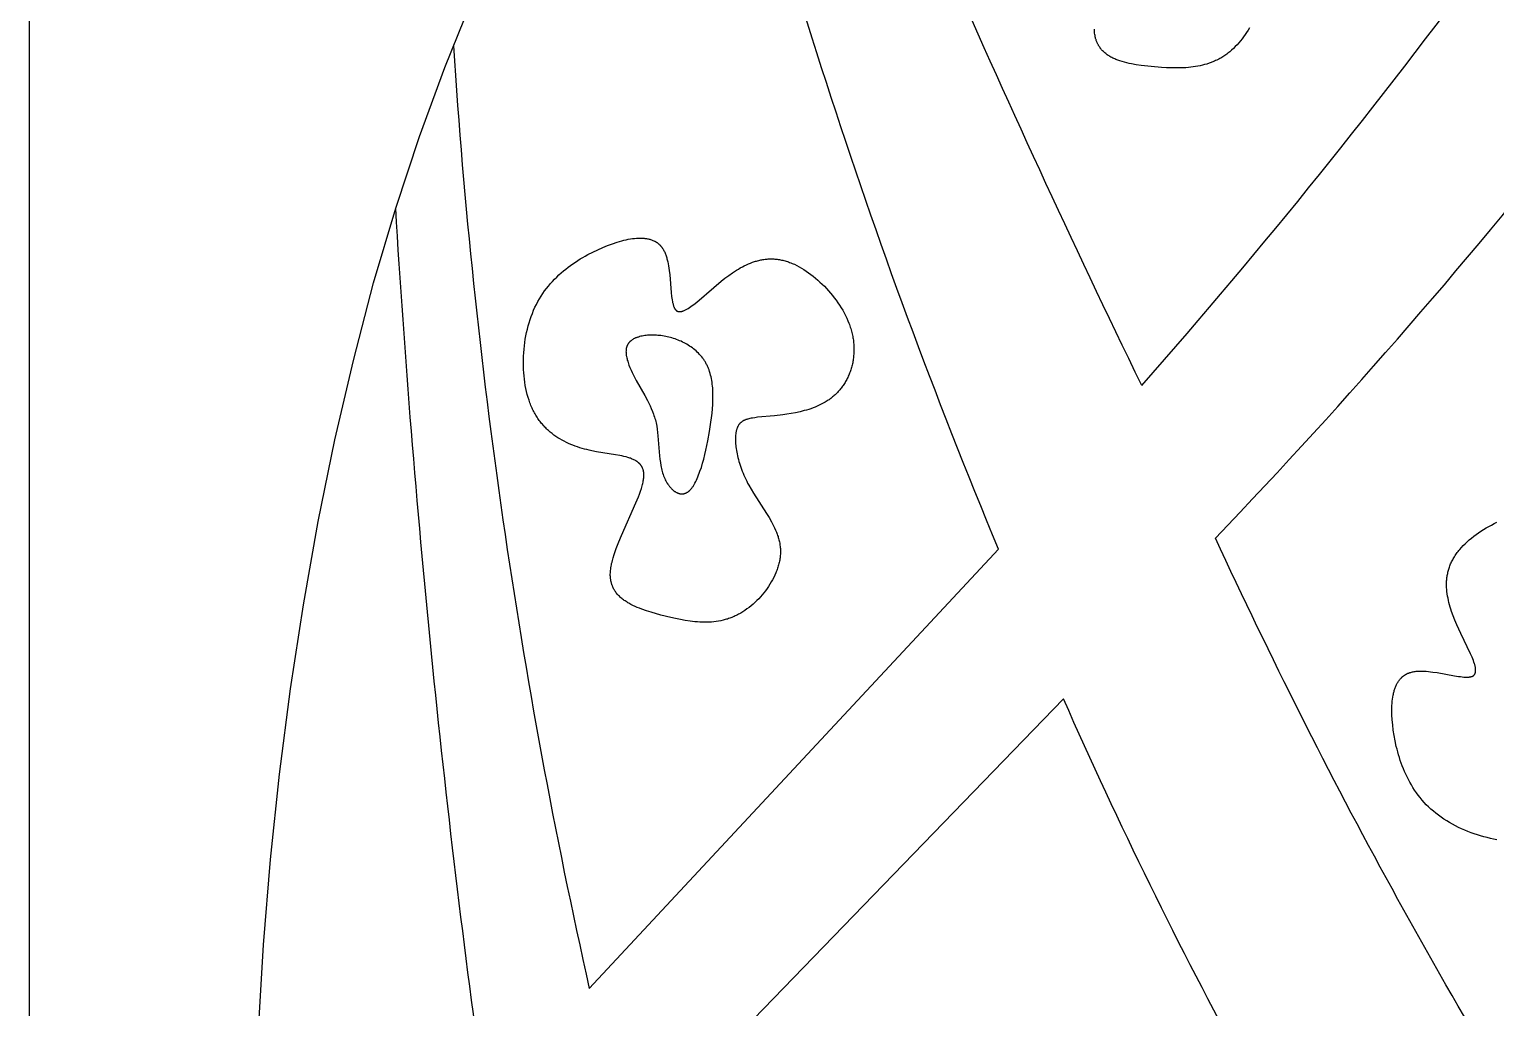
# Model space of a CAD drawing. Extents: x -66 to 16, y -52 to 43.
# Drawn here: x -16 to -0.99, y 17.48 to 27.5 of the extents above; entities that cross this region are included whole.
import ezdxf

# ---------------------------------------------------------------- set-up
doc = ezdxf.new("R2010")
doc.units = 0
doc.layers.add('CURVES', color=7, linetype='CONTINUOUS')
doc.layers.add('DEFAULT', color=7, linetype='CONTINUOUS')

msp = doc.modelspace()

# ---------------------------------------------------------------- linework, layer by layer
at = {"layer": 'CURVES'}
msp.add_lwpolyline([(-16, 0, 0.414214), (-13, -3), (13, -3, 0.414214), (16, 0), (16, 40, 0.414214), (13, 43), (-13, 43, 0.414214), (-16, 40)], format="xyb", close=True, dxfattribs=at)
msp.add_lwpolyline([(-16, 0, 0.414214), (-13, -3), (13, -3, 0.414214), (16, 0), (16, 40, 0.414214), (13, 43), (-13, 43, 0.414214), (-16, 40)], format="xyb", close=True, dxfattribs=at)
msp.add_lwpolyline([(-13.654, 17.255), (-13.603, 18.126), (-13.531, 19), (-13.439, 19.874), (-13.327, 20.745), (-13.195, 21.607), (-13.043, 22.458), (-12.872, 23.294), (-12.683, 24.109), (-12.476, 24.902), (-12.25, 25.667), (-12.007, 26.401), (-11.748, 27.106), (-11.473, 27.783)], dxfattribs=at)
msp.add_lwpolyline([(-13.654, 17.255), (-13.603, 18.126), (-13.531, 19), (-13.439, 19.874), (-13.327, 20.745), (-13.195, 21.607), (-13.043, 22.458), (-12.872, 23.294), (-12.683, 24.109), (-12.476, 24.902), (-12.25, 25.667), (-12.007, 26.401), (-11.748, 27.106), (-11.473, 27.783)], dxfattribs=at)
at = {"layer": 'DEFAULT'}
for p, q in [((-10.268, 17.678), (-6.079, 22.177)), ((-9.813, 16.1), (-5.414, 20.643))]:
    msp.add_line(p, q, dxfattribs=at)
for points in [[(-3.511, 27.512), (-3.525, 27.489), (-3.539, 27.466), (-3.554, 27.444), (-3.57, 27.422), (-3.586, 27.4), (-3.602, 27.379), (-3.619, 27.359), (-3.637, 27.339), (-3.655, 27.321), (-3.674, 27.302), (-3.693, 27.285), (-3.712, 27.268), (-3.722, 27.26), (-3.732, 27.252), (-3.742, 27.245), (-3.752, 27.238), (-3.762, 27.23), (-3.772, 27.224), (-3.783, 27.217), (-3.793, 27.21), (-3.804, 27.204), (-3.814, 27.198), (-3.825, 27.193), (-3.836, 27.187), (-3.846, 27.182), (-3.857, 27.177), (-3.868, 27.172), (-3.879, 27.167), (-3.901, 27.158), (-3.924, 27.15), (-3.946, 27.142), (-3.969, 27.136), (-3.992, 27.13), (-4.016, 27.124), (-4.039, 27.12), (-4.063, 27.116), (-4.087, 27.112), (-4.111, 27.109), (-4.136, 27.107), (-4.16, 27.105), (-4.185, 27.103), (-4.209, 27.102), (-4.259, 27.102), (-4.31, 27.102), (-4.361, 27.105), (-4.412, 27.108), (-4.515, 27.117), (-4.618, 27.128), (-4.669, 27.135), (-4.719, 27.144), (-4.743, 27.149), (-4.767, 27.154), (-4.79, 27.16), (-4.813, 27.167), (-4.836, 27.174), (-4.847, 27.178), (-4.858, 27.182), (-4.869, 27.186), (-4.879, 27.19), (-4.889, 27.194), (-4.9, 27.199), (-4.91, 27.204), (-4.919, 27.209), (-4.929, 27.214), (-4.939, 27.219), (-4.948, 27.225), (-4.957, 27.231), (-4.966, 27.237), (-4.974, 27.243), (-4.982, 27.25), (-4.991, 27.256), (-4.998, 27.263), (-5.006, 27.27), (-5.013, 27.278), (-5.02, 27.285), (-5.024, 27.289), (-5.027, 27.293), (-5.031, 27.297), (-5.034, 27.301), (-5.037, 27.306), (-5.04, 27.31), (-5.043, 27.314), (-5.046, 27.319), (-5.049, 27.323), (-5.052, 27.327), (-5.055, 27.332), (-5.057, 27.337), (-5.06, 27.341), (-5.062, 27.346), (-5.065, 27.351), (-5.067, 27.356), (-5.069, 27.361), (-5.072, 27.366), (-5.074, 27.371), (-5.076, 27.377), (-5.078, 27.382), (-5.08, 27.387), (-5.081, 27.393), (-5.083, 27.398), (-5.085, 27.404), (-5.086, 27.41), (-5.089, 27.421), (-5.091, 27.433), (-5.094, 27.445), (-5.095, 27.458), (-5.097, 27.471), (-5.098, 27.484), (-5.098, 27.498)], [(-0.979, 19.202), (-1.012, 19.208), (-1.044, 19.215), (-1.078, 19.223), (-1.111, 19.231), (-1.144, 19.24), (-1.177, 19.251), (-1.209, 19.262), (-1.242, 19.273), (-1.275, 19.286), (-1.307, 19.299), (-1.339, 19.313), (-1.37, 19.328), (-1.401, 19.343), (-1.432, 19.36), (-1.462, 19.377), (-1.491, 19.394), (-1.52, 19.413), (-1.548, 19.432), (-1.576, 19.452), (-1.602, 19.472), (-1.628, 19.493), (-1.653, 19.515), (-1.677, 19.537), (-1.7, 19.56), (-1.722, 19.584), (-1.743, 19.608), (-1.764, 19.633), (-1.783, 19.658), (-1.802, 19.683), (-1.82, 19.709), (-1.837, 19.736), (-1.853, 19.763), (-1.869, 19.79), (-1.883, 19.817), (-1.897, 19.845), (-1.911, 19.872), (-1.923, 19.901), (-1.935, 19.929), (-1.946, 19.957), (-1.957, 19.986), (-1.967, 20.014), (-1.976, 20.043), (-1.985, 20.071), (-1.993, 20.1), (-2, 20.128), (-2.007, 20.157), (-2.019, 20.213), (-2.029, 20.269), (-2.038, 20.324), (-2.044, 20.377), (-2.049, 20.429), (-2.052, 20.48), (-2.052, 20.504), (-2.053, 20.528), (-2.052, 20.552), (-2.052, 20.575), (-2.05, 20.597), (-2.048, 20.619), (-2.046, 20.641), (-2.043, 20.662), (-2.039, 20.682), (-2.037, 20.692), (-2.035, 20.701), (-2.033, 20.711), (-2.03, 20.72), (-2.028, 20.729), (-2.025, 20.738), (-2.022, 20.747), (-2.019, 20.756), (-2.016, 20.764), (-2.012, 20.773), (-2.009, 20.781), (-2.005, 20.789), (-2.001, 20.796), (-1.997, 20.804), (-1.993, 20.811), (-1.988, 20.818), (-1.984, 20.825), (-1.979, 20.832), (-1.974, 20.838), (-1.969, 20.845), (-1.963, 20.851), (-1.96, 20.854), (-1.958, 20.857), (-1.955, 20.86), (-1.952, 20.862), (-1.949, 20.865), (-1.946, 20.868), (-1.943, 20.871), (-1.94, 20.873), (-1.937, 20.876), (-1.934, 20.878), (-1.93, 20.881), (-1.927, 20.883), (-1.924, 20.885), (-1.92, 20.887), (-1.917, 20.89), (-1.913, 20.892), (-1.91, 20.894), (-1.906, 20.896), (-1.903, 20.898), (-1.899, 20.9), (-1.895, 20.902), (-1.892, 20.903), (-1.888, 20.905), (-1.884, 20.907), (-1.88, 20.908), (-1.876, 20.91), (-1.872, 20.911), (-1.868, 20.913), (-1.859, 20.915), (-1.851, 20.918), (-1.842, 20.92), (-1.833, 20.922), (-1.824, 20.923), (-1.815, 20.924), (-1.805, 20.926), (-1.795, 20.926), (-1.785, 20.927), (-1.775, 20.928), (-1.765, 20.928), (-1.755, 20.928), (-1.744, 20.928), (-1.723, 20.927), (-1.701, 20.926), (-1.679, 20.924), (-1.656, 20.921), (-1.634, 20.918), (-1.588, 20.912), (-1.41, 20.88), (-1.37, 20.873), (-1.351, 20.871), (-1.333, 20.869), (-1.316, 20.867), (-1.307, 20.867), (-1.299, 20.866), (-1.291, 20.866), (-1.284, 20.866), (-1.276, 20.866), (-1.269, 20.867), (-1.263, 20.867), (-1.259, 20.868), (-1.256, 20.868), (-1.253, 20.868), (-1.25, 20.869), (-1.247, 20.87), (-1.244, 20.87), (-1.241, 20.871), (-1.238, 20.872), (-1.236, 20.873), (-1.233, 20.873), (-1.231, 20.874), (-1.23, 20.875), (-1.228, 20.875), (-1.227, 20.876), (-1.226, 20.876), (-1.225, 20.877), (-1.224, 20.878), (-1.223, 20.878), (-1.222, 20.879), (-1.221, 20.879), (-1.22, 20.88), (-1.219, 20.881), (-1.218, 20.881), (-1.217, 20.882), (-1.216, 20.883), (-1.215, 20.884), (-1.214, 20.884), (-1.213, 20.885), (-1.212, 20.886), (-1.212, 20.887), (-1.211, 20.888), (-1.21, 20.888), (-1.209, 20.889), (-1.209, 20.89), (-1.208, 20.891), (-1.207, 20.892), (-1.207, 20.893), (-1.206, 20.894), (-1.205, 20.895), (-1.205, 20.896), (-1.204, 20.897), (-1.204, 20.898), (-1.203, 20.899), (-1.202, 20.9), (-1.202, 20.901), (-1.201, 20.902), (-1.201, 20.903), (-1.201, 20.904), (-1.2, 20.905), (-1.2, 20.906), (-1.199, 20.907), (-1.199, 20.908), (-1.199, 20.909), (-1.198, 20.911), (-1.198, 20.912), (-1.197, 20.914), (-1.197, 20.917), (-1.196, 20.919), (-1.196, 20.922), (-1.196, 20.924), (-1.195, 20.927), (-1.195, 20.93), (-1.195, 20.933), (-1.195, 20.935), (-1.195, 20.938), (-1.195, 20.941), (-1.195, 20.944), (-1.196, 20.947), (-1.196, 20.95), (-1.196, 20.954), (-1.197, 20.96), (-1.198, 20.967), (-1.2, 20.974), (-1.201, 20.981), (-1.203, 20.988), (-1.205, 20.995), (-1.207, 21.003), (-1.212, 21.019), (-1.218, 21.035), (-1.225, 21.052), (-1.232, 21.07), (-1.248, 21.106), (-1.347, 21.314), (-1.388, 21.403), (-1.407, 21.448), (-1.425, 21.493), (-1.441, 21.538), (-1.449, 21.561), (-1.456, 21.584), (-1.462, 21.606), (-1.468, 21.629), (-1.473, 21.651), (-1.478, 21.673), (-1.482, 21.696), (-1.486, 21.718), (-1.489, 21.741), (-1.491, 21.763), (-1.492, 21.785), (-1.493, 21.796), (-1.493, 21.807), (-1.493, 21.818), (-1.493, 21.829), (-1.492, 21.841), (-1.492, 21.852), (-1.491, 21.863), (-1.49, 21.874), (-1.489, 21.885), (-1.487, 21.896), (-1.486, 21.906), (-1.484, 21.917), (-1.481, 21.928), (-1.479, 21.939), (-1.476, 21.95), (-1.473, 21.961), (-1.47, 21.972), (-1.467, 21.982), (-1.463, 21.993), (-1.459, 22.004), (-1.455, 22.015), (-1.451, 22.025), (-1.446, 22.036), (-1.441, 22.047), (-1.436, 22.057), (-1.43, 22.068), (-1.424, 22.078), (-1.418, 22.089), (-1.412, 22.099), (-1.405, 22.11), (-1.398, 22.12), (-1.39, 22.131), (-1.383, 22.141), (-1.375, 22.151), (-1.367, 22.162), (-1.358, 22.172), (-1.34, 22.192), (-1.322, 22.212), (-1.302, 22.232), (-1.281, 22.251), (-1.26, 22.271), (-1.237, 22.289), (-1.214, 22.308), (-1.19, 22.326), (-1.166, 22.343), (-1.141, 22.36), (-1.115, 22.377), (-1.088, 22.393), (-1.061, 22.408), (-1.034, 22.423), (-1.006, 22.438), (-0.978, 22.451)]]:
    msp.add_lwpolyline(points, dxfattribs=at)
for points in [[(-10.243, 23.184), (-10.268, 23.189), (-10.292, 23.195), (-10.317, 23.201), (-10.341, 23.208), (-10.365, 23.215), (-10.388, 23.223), (-10.412, 23.231), (-10.435, 23.24), (-10.458, 23.249), (-10.481, 23.259), (-10.503, 23.269), (-10.525, 23.28), (-10.547, 23.292), (-10.568, 23.304), (-10.589, 23.317), (-10.61, 23.33), (-10.63, 23.344), (-10.649, 23.359), (-10.668, 23.375), (-10.678, 23.383), (-10.687, 23.391), (-10.696, 23.399), (-10.705, 23.408), (-10.714, 23.417), (-10.723, 23.426), (-10.731, 23.435), (-10.74, 23.444), (-10.748, 23.454), (-10.756, 23.463), (-10.764, 23.473), (-10.772, 23.483), (-10.78, 23.494), (-10.787, 23.504), (-10.795, 23.515), (-10.802, 23.526), (-10.809, 23.537), (-10.816, 23.548), (-10.823, 23.56), (-10.829, 23.572), (-10.836, 23.584), (-10.842, 23.596), (-10.848, 23.608), (-10.854, 23.621), (-10.86, 23.634), (-10.865, 23.647), (-10.871, 23.66), (-10.876, 23.674), (-10.885, 23.702), (-10.894, 23.73), (-10.903, 23.76), (-10.91, 23.79), (-10.917, 23.821), (-10.923, 23.852), (-10.928, 23.884), (-10.932, 23.916), (-10.936, 23.949), (-10.939, 23.982), (-10.941, 24.016), (-10.942, 24.05), (-10.942, 24.084), (-10.942, 24.118), (-10.941, 24.153), (-10.939, 24.187), (-10.936, 24.222), (-10.932, 24.257), (-10.928, 24.291), (-10.923, 24.325), (-10.917, 24.36), (-10.91, 24.394), (-10.902, 24.428), (-10.893, 24.461), (-10.884, 24.494), (-10.874, 24.527), (-10.863, 24.559), (-10.851, 24.59), (-10.838, 24.621), (-10.824, 24.652), (-10.81, 24.682), (-10.795, 24.711), (-10.778, 24.739), (-10.761, 24.766), (-10.744, 24.793), (-10.725, 24.819), (-10.706, 24.845), (-10.686, 24.87), (-10.666, 24.894), (-10.645, 24.917), (-10.623, 24.94), (-10.601, 24.962), (-10.579, 24.983), (-10.556, 25.004), (-10.532, 25.024), (-10.508, 25.043), (-10.484, 25.062), (-10.46, 25.08), (-10.435, 25.098), (-10.41, 25.115), (-10.385, 25.131), (-10.36, 25.147), (-10.334, 25.163), (-10.309, 25.177), (-10.283, 25.191), (-10.232, 25.218), (-10.181, 25.242), (-10.13, 25.264), (-10.08, 25.284), (-10.031, 25.303), (-9.983, 25.319), (-9.96, 25.326), (-9.936, 25.332), (-9.914, 25.338), (-9.891, 25.343), (-9.869, 25.348), (-9.847, 25.352), (-9.826, 25.355), (-9.805, 25.358), (-9.785, 25.36), (-9.775, 25.36), (-9.765, 25.361), (-9.755, 25.361), (-9.745, 25.361), (-9.736, 25.361), (-9.726, 25.361), (-9.717, 25.36), (-9.708, 25.359), (-9.699, 25.358), (-9.69, 25.357), (-9.681, 25.356), (-9.673, 25.354), (-9.664, 25.353), (-9.656, 25.351), (-9.648, 25.348), (-9.64, 25.346), (-9.632, 25.343), (-9.624, 25.34), (-9.616, 25.337), (-9.609, 25.334), (-9.602, 25.33), (-9.598, 25.328), (-9.594, 25.327), (-9.591, 25.325), (-9.587, 25.322), (-9.584, 25.32), (-9.581, 25.318), (-9.577, 25.316), (-9.574, 25.314), (-9.571, 25.311), (-9.568, 25.309), (-9.564, 25.306), (-9.561, 25.304), (-9.558, 25.301), (-9.555, 25.299), (-9.552, 25.296), (-9.549, 25.293), (-9.546, 25.29), (-9.543, 25.287), (-9.54, 25.284), (-9.538, 25.281), (-9.535, 25.278), (-9.532, 25.275), (-9.53, 25.272), (-9.527, 25.268), (-9.524, 25.265), (-9.522, 25.261), (-9.519, 25.258), (-9.517, 25.254), (-9.512, 25.247), (-9.508, 25.239), (-9.504, 25.231), (-9.499, 25.223), (-9.495, 25.215), (-9.492, 25.206), (-9.488, 25.197), (-9.485, 25.188), (-9.481, 25.179), (-9.478, 25.169), (-9.475, 25.159), (-9.473, 25.149), (-9.47, 25.139), (-9.465, 25.118), (-9.461, 25.097), (-9.457, 25.075), (-9.453, 25.052), (-9.45, 25.03), (-9.445, 24.984), (-9.429, 24.804), (-9.425, 24.764), (-9.422, 24.745), (-9.42, 24.727), (-9.416, 24.709), (-9.415, 24.701), (-9.413, 24.693), (-9.411, 24.686), (-9.409, 24.678), (-9.407, 24.671), (-9.405, 24.665), (-9.403, 24.658), (-9.401, 24.655), (-9.4, 24.652), (-9.399, 24.649), (-9.398, 24.647), (-9.396, 24.644), (-9.395, 24.641), (-9.394, 24.639), (-9.392, 24.636), (-9.391, 24.634), (-9.389, 24.632), (-9.387, 24.63), (-9.387, 24.628), (-9.386, 24.627), (-9.385, 24.627), (-9.384, 24.626), (-9.383, 24.625), (-9.383, 24.624), (-9.382, 24.623), (-9.381, 24.622), (-9.38, 24.621), (-9.379, 24.62), (-9.378, 24.62), (-9.377, 24.619), (-9.376, 24.618), (-9.375, 24.617), (-9.374, 24.617), (-9.373, 24.616), (-9.373, 24.615), (-9.372, 24.615), (-9.371, 24.614), (-9.37, 24.614), (-9.369, 24.613), (-9.368, 24.613), (-9.367, 24.612), (-9.365, 24.612), (-9.364, 24.611), (-9.363, 24.611), (-9.362, 24.611), (-9.361, 24.61), (-9.36, 24.61), (-9.359, 24.61), (-9.358, 24.609), (-9.357, 24.609), (-9.356, 24.609), (-9.355, 24.608), (-9.353, 24.608), (-9.352, 24.608), (-9.351, 24.608), (-9.35, 24.608), (-9.349, 24.608), (-9.348, 24.608), (-9.346, 24.608), (-9.345, 24.608), (-9.344, 24.608), (-9.343, 24.608), (-9.34, 24.608), (-9.338, 24.608), (-9.335, 24.608), (-9.333, 24.608), (-9.33, 24.609), (-9.327, 24.609), (-9.325, 24.61), (-9.322, 24.61), (-9.319, 24.611), (-9.316, 24.612), (-9.314, 24.613), (-9.311, 24.614), (-9.308, 24.615), (-9.305, 24.616), (-9.302, 24.617), (-9.296, 24.62), (-9.29, 24.622), (-9.284, 24.626), (-9.277, 24.629), (-9.271, 24.633), (-9.264, 24.636), (-9.257, 24.641), (-9.243, 24.65), (-9.229, 24.659), (-9.214, 24.67), (-9.199, 24.681), (-9.168, 24.706), (-8.993, 24.856), (-8.918, 24.919), (-8.88, 24.95), (-8.841, 24.979), (-8.801, 25.006), (-8.782, 25.019), (-8.762, 25.032), (-8.742, 25.044), (-8.722, 25.056), (-8.701, 25.067), (-8.681, 25.077), (-8.66, 25.087), (-8.64, 25.096), (-8.619, 25.105), (-8.598, 25.113), (-8.577, 25.12), (-8.566, 25.123), (-8.555, 25.126), (-8.545, 25.129), (-8.534, 25.132), (-8.523, 25.135), (-8.512, 25.137), (-8.502, 25.139), (-8.491, 25.141), (-8.48, 25.143), (-8.469, 25.144), (-8.458, 25.145), (-8.447, 25.146), (-8.436, 25.147), (-8.425, 25.147), (-8.413, 25.148), (-8.402, 25.148), (-8.391, 25.147), (-8.38, 25.147), (-8.368, 25.146), (-8.357, 25.145), (-8.345, 25.144), (-8.334, 25.143), (-8.322, 25.141), (-8.311, 25.139), (-8.299, 25.136), (-8.288, 25.134), (-8.276, 25.131), (-8.264, 25.128), (-8.252, 25.124), (-8.24, 25.12), (-8.228, 25.116), (-8.217, 25.112), (-8.205, 25.107), (-8.193, 25.102), (-8.18, 25.097), (-8.168, 25.092), (-8.144, 25.08), (-8.12, 25.067), (-8.096, 25.053), (-8.071, 25.038), (-8.047, 25.022), (-8.023, 25.006), (-8, 24.988), (-7.976, 24.97), (-7.953, 24.951), (-7.93, 24.931), (-7.907, 24.91), (-7.884, 24.889), (-7.862, 24.867), (-7.841, 24.845), (-7.82, 24.822), (-7.799, 24.798), (-7.78, 24.774), (-7.76, 24.749), (-7.742, 24.725), (-7.724, 24.699), (-7.706, 24.674), (-7.69, 24.648), (-7.674, 24.622), (-7.66, 24.595), (-7.646, 24.569), (-7.633, 24.542), (-7.621, 24.515), (-7.61, 24.488), (-7.605, 24.475), (-7.6, 24.462), (-7.596, 24.448), (-7.591, 24.435), (-7.587, 24.421), (-7.584, 24.408), (-7.58, 24.394), (-7.577, 24.381), (-7.574, 24.368), (-7.571, 24.354), (-7.569, 24.341), (-7.567, 24.328), (-7.565, 24.314), (-7.563, 24.301), (-7.562, 24.288), (-7.561, 24.275), (-7.56, 24.262), (-7.559, 24.249), (-7.559, 24.236), (-7.559, 24.223), (-7.559, 24.21), (-7.559, 24.197), (-7.56, 24.184), (-7.561, 24.172), (-7.562, 24.159), (-7.563, 24.146), (-7.564, 24.134), (-7.566, 24.121), (-7.568, 24.109), (-7.57, 24.097), (-7.572, 24.085), (-7.575, 24.072), (-7.578, 24.06), (-7.581, 24.048), (-7.584, 24.037), (-7.588, 24.025), (-7.591, 24.013), (-7.595, 24.002), (-7.599, 23.99), (-7.603, 23.979), (-7.608, 23.968), (-7.612, 23.957), (-7.617, 23.946), (-7.622, 23.935), (-7.627, 23.924), (-7.633, 23.914), (-7.639, 23.903), (-7.644, 23.893), (-7.65, 23.883), (-7.656, 23.873), (-7.663, 23.863), (-7.669, 23.853), (-7.676, 23.844), (-7.683, 23.834), (-7.69, 23.825), (-7.697, 23.816), (-7.704, 23.807), (-7.712, 23.798), (-7.72, 23.789), (-7.727, 23.781), (-7.735, 23.773), (-7.744, 23.764), (-7.752, 23.756), (-7.76, 23.749), (-7.769, 23.741), (-7.778, 23.734), (-7.787, 23.727), (-7.796, 23.72), (-7.805, 23.713), (-7.814, 23.706), (-7.824, 23.7), (-7.833, 23.693), (-7.843, 23.687), (-7.853, 23.681), (-7.873, 23.67), (-7.893, 23.659), (-7.914, 23.649), (-7.935, 23.639), (-7.956, 23.63), (-7.978, 23.622), (-8, 23.614), (-8.022, 23.607), (-8.044, 23.6), (-8.067, 23.594), (-8.089, 23.588), (-8.111, 23.582), (-8.156, 23.573), (-8.201, 23.564), (-8.245, 23.557), (-8.288, 23.551), (-8.371, 23.542), (-8.545, 23.526), (-8.573, 23.522), (-8.599, 23.518), (-8.611, 23.516), (-8.623, 23.513), (-8.634, 23.511), (-8.645, 23.508), (-8.65, 23.507), (-8.655, 23.505), (-8.66, 23.503), (-8.665, 23.502), (-8.67, 23.5), (-8.675, 23.498), (-8.679, 23.496), (-8.683, 23.494), (-8.688, 23.492), (-8.692, 23.49), (-8.696, 23.487), (-8.7, 23.485), (-8.704, 23.482), (-8.707, 23.48), (-8.711, 23.477), (-8.714, 23.474), (-8.718, 23.472), (-8.721, 23.469), (-8.723, 23.467), (-8.724, 23.465), (-8.726, 23.464), (-8.727, 23.462), (-8.729, 23.461), (-8.73, 23.459), (-8.732, 23.457), (-8.733, 23.455), (-8.734, 23.454), (-8.736, 23.452), (-8.738, 23.448), (-8.741, 23.444), (-8.743, 23.44), (-8.745, 23.436), (-8.748, 23.432), (-8.75, 23.428), (-8.752, 23.423), (-8.754, 23.419), (-8.755, 23.414), (-8.757, 23.409), (-8.759, 23.404), (-8.76, 23.399), (-8.762, 23.393), (-8.763, 23.388), (-8.764, 23.382), (-8.765, 23.376), (-8.767, 23.37), (-8.767, 23.364), (-8.768, 23.358), (-8.77, 23.344), (-8.771, 23.331), (-8.771, 23.317), (-8.772, 23.302), (-8.771, 23.287), (-8.771, 23.271), (-8.77, 23.255), (-8.768, 23.239), (-8.767, 23.222), (-8.764, 23.205), (-8.762, 23.187), (-8.758, 23.169), (-8.755, 23.151), (-8.751, 23.132), (-8.746, 23.113), (-8.742, 23.094), (-8.736, 23.074), (-8.73, 23.055), (-8.724, 23.035), (-8.717, 23.015), (-8.71, 22.995), (-8.703, 22.975), (-8.694, 22.954), (-8.686, 22.934), (-8.677, 22.913), (-8.667, 22.892), (-8.657, 22.872), (-8.647, 22.851), (-8.636, 22.83), (-8.612, 22.789), (-8.587, 22.748), (-8.453, 22.542), (-8.427, 22.5), (-8.403, 22.457), (-8.392, 22.436), (-8.381, 22.415), (-8.371, 22.393), (-8.361, 22.372), (-8.352, 22.35), (-8.344, 22.328), (-8.34, 22.317), (-8.336, 22.306), (-8.333, 22.295), (-8.33, 22.284), (-8.327, 22.273), (-8.324, 22.261), (-8.322, 22.25), (-8.319, 22.239), (-8.317, 22.228), (-8.316, 22.216), (-8.314, 22.205), (-8.313, 22.193), (-8.312, 22.182), (-8.311, 22.17), (-8.311, 22.159), (-8.311, 22.147), (-8.311, 22.135), (-8.312, 22.124), (-8.313, 22.112), (-8.314, 22.1), (-8.315, 22.088), (-8.317, 22.076), (-8.319, 22.064), (-8.321, 22.053), (-8.324, 22.041), (-8.327, 22.029), (-8.33, 22.017), (-8.333, 22.005), (-8.337, 21.993), (-8.341, 21.981), (-8.345, 21.969), (-8.349, 21.957), (-8.354, 21.945), (-8.358, 21.933), (-8.369, 21.91), (-8.38, 21.886), (-8.392, 21.863), (-8.405, 21.84), (-8.419, 21.817), (-8.433, 21.795), (-8.448, 21.773), (-8.464, 21.751), (-8.481, 21.73), (-8.498, 21.709), (-8.516, 21.689), (-8.534, 21.669), (-8.553, 21.65), (-8.572, 21.631), (-8.592, 21.613), (-8.612, 21.596), (-8.633, 21.58), (-8.654, 21.564), (-8.675, 21.549), (-8.696, 21.535), (-8.718, 21.521), (-8.729, 21.515), (-8.74, 21.509), (-8.751, 21.503), (-8.763, 21.498), (-8.774, 21.492), (-8.785, 21.487), (-8.796, 21.482), (-8.808, 21.478), (-8.819, 21.473), (-8.83, 21.469), (-8.842, 21.465), (-8.853, 21.461), (-8.865, 21.458), (-8.876, 21.455), (-8.888, 21.451), (-8.899, 21.449), (-8.923, 21.443), (-8.946, 21.439), (-8.97, 21.435), (-8.993, 21.433), (-9.017, 21.43), (-9.041, 21.429), (-9.065, 21.428), (-9.089, 21.428), (-9.114, 21.428), (-9.138, 21.429), (-9.162, 21.431), (-9.187, 21.433), (-9.211, 21.435), (-9.236, 21.438), (-9.285, 21.446), (-9.335, 21.455), (-9.385, 21.465), (-9.435, 21.477), (-9.535, 21.502), (-9.635, 21.53), (-9.684, 21.545), (-9.731, 21.562), (-9.755, 21.571), (-9.777, 21.58), (-9.8, 21.59), (-9.821, 21.6), (-9.842, 21.611), (-9.853, 21.616), (-9.863, 21.622), (-9.873, 21.628), (-9.882, 21.633), (-9.892, 21.64), (-9.901, 21.646), (-9.91, 21.652), (-9.919, 21.659), (-9.928, 21.665), (-9.936, 21.672), (-9.944, 21.679), (-9.952, 21.686), (-9.96, 21.694), (-9.968, 21.701), (-9.975, 21.709), (-9.982, 21.717), (-9.988, 21.725), (-9.995, 21.733), (-10.001, 21.742), (-10.006, 21.75), (-10.009, 21.755), (-10.012, 21.759), (-10.014, 21.764), (-10.017, 21.768), (-10.019, 21.773), (-10.022, 21.778), (-10.024, 21.783), (-10.026, 21.787), (-10.028, 21.792), (-10.031, 21.797), (-10.032, 21.802), (-10.034, 21.807), (-10.036, 21.812), (-10.038, 21.817), (-10.039, 21.823), (-10.041, 21.828), (-10.042, 21.833), (-10.044, 21.838), (-10.045, 21.844), (-10.046, 21.849), (-10.047, 21.855), (-10.048, 21.861), (-10.049, 21.866), (-10.05, 21.872), (-10.051, 21.878), (-10.051, 21.884), (-10.052, 21.896), (-10.053, 21.908), (-10.053, 21.92), (-10.052, 21.933), (-10.052, 21.946), (-10.051, 21.959), (-10.049, 21.973), (-10.047, 21.986), (-10.045, 22.001), (-10.042, 22.015), (-10.039, 22.029), (-10.035, 22.044), (-10.032, 22.059), (-10.023, 22.089), (-10.014, 22.12), (-10.003, 22.152), (-9.992, 22.184), (-9.966, 22.25), (-9.938, 22.317), (-9.791, 22.649), (-9.766, 22.711), (-9.754, 22.74), (-9.744, 22.769), (-9.735, 22.797), (-9.727, 22.824), (-9.724, 22.837), (-9.72, 22.849), (-9.718, 22.862), (-9.715, 22.874), (-9.713, 22.885), (-9.712, 22.897), (-9.71, 22.908), (-9.71, 22.913), (-9.709, 22.919), (-9.709, 22.924), (-9.709, 22.929), (-9.709, 22.934), (-9.709, 22.939), (-9.709, 22.944), (-9.71, 22.949), (-9.71, 22.954), (-9.71, 22.958), (-9.711, 22.963), (-9.712, 22.967), (-9.712, 22.972), (-9.713, 22.976), (-9.714, 22.98), (-9.715, 22.985), (-9.717, 22.989), (-9.718, 22.993), (-9.719, 22.997), (-9.721, 23), (-9.722, 23.004), (-9.724, 23.008), (-9.726, 23.012), (-9.727, 23.015), (-9.729, 23.019), (-9.731, 23.022), (-9.733, 23.026), (-9.736, 23.029), (-9.738, 23.032), (-9.74, 23.035), (-9.743, 23.039), (-9.745, 23.042), (-9.748, 23.045), (-9.75, 23.048), (-9.753, 23.051), (-9.756, 23.053), (-9.759, 23.056), (-9.762, 23.059), (-9.765, 23.061), (-9.768, 23.064), (-9.771, 23.067), (-9.774, 23.069), (-9.778, 23.072), (-9.781, 23.074), (-9.785, 23.076), (-9.788, 23.079), (-9.792, 23.081), (-9.796, 23.083), (-9.803, 23.087), (-9.811, 23.091), (-9.819, 23.095), (-9.828, 23.099), (-9.836, 23.102), (-9.845, 23.106), (-9.854, 23.109), (-9.863, 23.112), (-9.873, 23.115), (-9.892, 23.121), (-9.913, 23.126), (-9.934, 23.131), (-9.955, 23.135), (-10, 23.143), (-10.194, 23.174)], [(-9.055, 24.043), (-9.059, 24.051), (-9.063, 24.059), (-9.067, 24.067), (-9.071, 24.074), (-9.075, 24.082), (-9.079, 24.089), (-9.083, 24.096), (-9.088, 24.103), (-9.093, 24.111), (-9.097, 24.118), (-9.102, 24.124), (-9.107, 24.131), (-9.117, 24.144), (-9.128, 24.157), (-9.139, 24.17), (-9.151, 24.182), (-9.163, 24.194), (-9.175, 24.205), (-9.187, 24.216), (-9.2, 24.226), (-9.213, 24.236), (-9.227, 24.246), (-9.241, 24.255), (-9.255, 24.264), (-9.269, 24.273), (-9.284, 24.281), (-9.298, 24.289), (-9.313, 24.296), (-9.328, 24.304), (-9.344, 24.31), (-9.359, 24.317), (-9.375, 24.322), (-9.39, 24.328), (-9.406, 24.333), (-9.422, 24.338), (-9.438, 24.343), (-9.454, 24.347), (-9.47, 24.35), (-9.486, 24.354), (-9.502, 24.357), (-9.518, 24.359), (-9.534, 24.362), (-9.55, 24.363), (-9.566, 24.365), (-9.581, 24.366), (-9.597, 24.367), (-9.612, 24.367), (-9.628, 24.368), (-9.643, 24.367), (-9.657, 24.367), (-9.672, 24.366), (-9.686, 24.364), (-9.7, 24.363), (-9.714, 24.36), (-9.727, 24.358), (-9.74, 24.355), (-9.753, 24.352), (-9.759, 24.35), (-9.765, 24.348), (-9.771, 24.346), (-9.777, 24.344), (-9.782, 24.342), (-9.788, 24.34), (-9.794, 24.338), (-9.799, 24.336), (-9.804, 24.333), (-9.809, 24.331), (-9.814, 24.328), (-9.819, 24.325), (-9.824, 24.322), (-9.828, 24.319), (-9.833, 24.316), (-9.837, 24.313), (-9.841, 24.31), (-9.845, 24.307), (-9.849, 24.304), (-9.853, 24.3), (-9.854, 24.298), (-9.856, 24.297), (-9.858, 24.295), (-9.86, 24.293), (-9.861, 24.291), (-9.863, 24.289), (-9.864, 24.287), (-9.866, 24.285), (-9.867, 24.283), (-9.869, 24.282), (-9.87, 24.28), (-9.871, 24.278), (-9.873, 24.276), (-9.874, 24.273), (-9.875, 24.271), (-9.876, 24.269), (-9.877, 24.267), (-9.878, 24.265), (-9.879, 24.263), (-9.88, 24.261), (-9.881, 24.258), (-9.882, 24.256), (-9.883, 24.254), (-9.884, 24.252), (-9.885, 24.249), (-9.886, 24.247), (-9.886, 24.245), (-9.887, 24.242), (-9.888, 24.238), (-9.889, 24.233), (-9.89, 24.228), (-9.891, 24.223), (-9.891, 24.218), (-9.892, 24.213), (-9.892, 24.208), (-9.892, 24.202), (-9.893, 24.197), (-9.892, 24.192), (-9.892, 24.186), (-9.892, 24.181), (-9.891, 24.175), (-9.891, 24.17), (-9.89, 24.164), (-9.889, 24.158), (-9.888, 24.153), (-9.887, 24.147), (-9.885, 24.135), (-9.882, 24.123), (-9.879, 24.111), (-9.875, 24.099), (-9.871, 24.086), (-9.867, 24.074), (-9.862, 24.061), (-9.852, 24.035), (-9.84, 24.009), (-9.828, 23.983), (-9.815, 23.957), (-9.787, 23.904), (-9.699, 23.749), (-9.671, 23.697), (-9.658, 23.67), (-9.645, 23.643), (-9.633, 23.615), (-9.621, 23.587), (-9.61, 23.558), (-9.606, 23.544), (-9.601, 23.529), (-9.596, 23.514), (-9.592, 23.499), (-9.588, 23.483), (-9.585, 23.468), (-9.581, 23.452), (-9.578, 23.436), (-9.573, 23.403), (-9.569, 23.37), (-9.565, 23.336), (-9.548, 23.131), (-9.545, 23.097), (-9.54, 23.064), (-9.535, 23.032), (-9.532, 23.016), (-9.529, 23.001), (-9.525, 22.986), (-9.521, 22.971), (-9.517, 22.956), (-9.512, 22.941), (-9.507, 22.927), (-9.502, 22.913), (-9.496, 22.9), (-9.49, 22.887), (-9.483, 22.874), (-9.476, 22.862), (-9.473, 22.856), (-9.469, 22.85), (-9.466, 22.844), (-9.462, 22.839), (-9.458, 22.833), (-9.454, 22.828), (-9.45, 22.823), (-9.446, 22.818), (-9.442, 22.813), (-9.438, 22.808), (-9.434, 22.803), (-9.43, 22.799), (-9.426, 22.794), (-9.421, 22.79), (-9.417, 22.786), (-9.413, 22.782), (-9.408, 22.778), (-9.404, 22.775), (-9.399, 22.771), (-9.395, 22.768), (-9.39, 22.765), (-9.386, 22.762), (-9.381, 22.76), (-9.376, 22.757), (-9.372, 22.755), (-9.369, 22.754), (-9.367, 22.753), (-9.365, 22.752), (-9.362, 22.751), (-9.36, 22.75), (-9.358, 22.749), (-9.355, 22.748), (-9.353, 22.747), (-9.35, 22.747), (-9.348, 22.746), (-9.346, 22.745), (-9.343, 22.745), (-9.341, 22.744), (-9.339, 22.744), (-9.336, 22.744), (-9.334, 22.743), (-9.331, 22.743), (-9.329, 22.743), (-9.327, 22.742), (-9.324, 22.742), (-9.322, 22.742), (-9.319, 22.742), (-9.317, 22.742), (-9.315, 22.742), (-9.312, 22.743), (-9.31, 22.743), (-9.308, 22.743), (-9.305, 22.743), (-9.303, 22.744), (-9.3, 22.744), (-9.298, 22.745), (-9.296, 22.745), (-9.293, 22.746), (-9.291, 22.747), (-9.289, 22.747), (-9.286, 22.748), (-9.284, 22.749), (-9.282, 22.75), (-9.279, 22.751), (-9.277, 22.752), (-9.275, 22.753), (-9.272, 22.754), (-9.27, 22.755), (-9.268, 22.757), (-9.265, 22.758), (-9.263, 22.759), (-9.261, 22.761), (-9.258, 22.762), (-9.256, 22.764), (-9.254, 22.766), (-9.252, 22.768), (-9.249, 22.769), (-9.247, 22.771), (-9.245, 22.773), (-9.243, 22.775), (-9.24, 22.777), (-9.236, 22.782), (-9.232, 22.786), (-9.227, 22.791), (-9.223, 22.796), (-9.219, 22.802), (-9.215, 22.807), (-9.21, 22.813), (-9.206, 22.819), (-9.202, 22.826), (-9.198, 22.832), (-9.194, 22.839), (-9.186, 22.853), (-9.178, 22.868), (-9.171, 22.884), (-9.163, 22.9), (-9.156, 22.918), (-9.149, 22.936), (-9.142, 22.954), (-9.135, 22.973), (-9.121, 23.013), (-9.109, 23.055), (-9.097, 23.099), (-9.085, 23.144), (-9.074, 23.191), (-9.055, 23.285), (-9.037, 23.381), (-9.023, 23.475), (-9.017, 23.522), (-9.011, 23.568), (-9.007, 23.613), (-9.004, 23.657), (-9.002, 23.701), (-9.002, 23.744), (-9.002, 23.765), (-9.003, 23.785), (-9.004, 23.806), (-9.005, 23.826), (-9.007, 23.846), (-9.009, 23.866), (-9.011, 23.885), (-9.014, 23.904), (-9.018, 23.923), (-9.022, 23.941), (-9.026, 23.959), (-9.031, 23.976), (-9.036, 23.994), (-9.042, 24.011), (-9.045, 24.019), (-9.048, 24.027), (-9.052, 24.035)]]:
    msp.add_lwpolyline(points, close=True, dxfattribs=at)
at = {"layer": 'DEFAULT', "extrusion": (0, 0, -1)}
for centre, radius, start, end in [((-100.834, 75.147), 117.261, 334.05888, 338.83207), ((-50.939, 45.931), 61.768, 337.38321, 346.82933), ((-105.013, 32.806), 117.48, 352.05548, 356.51579), ((-48.851, 46.589), 58.041, 327.31629, 335.24961), ((-40.845, 41.023), 50.549, 326.713, 336.2231)]:
    msp.add_arc(centre, radius, start, end, dxfattribs=at)
at = {"layer": 'DEFAULT'}
for centre, radius, start, end in [((-53.585, 66.917), 65.215, 318.67274, 323.63206), ((50.859, 31.418), 62.652, 183.74281, 192.66892), ((-48.366, 64.823), 61.564, 316.29924, 321.77901)]:
    msp.add_arc(centre, radius, start, end, dxfattribs=at)

doc.saveas('drawing.dxf')
